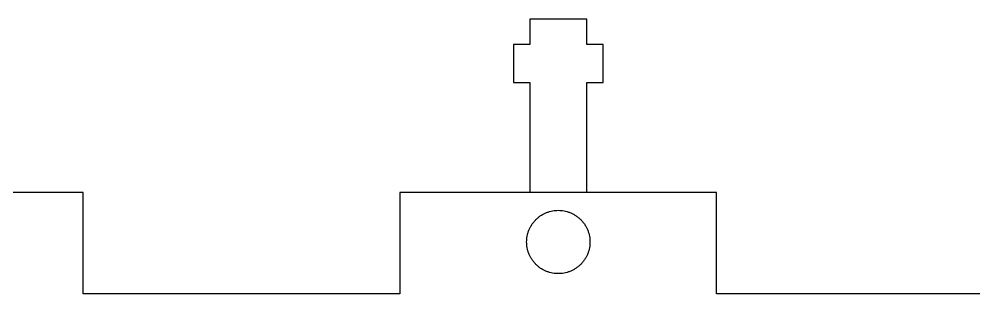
# Model space of a CAD drawing. Header units: millimetres. Extents: x 4 to 406, y 717 to 1158.
# Drawn here: x 255 to 330.4, y 937.7 to 959.4 of the extents above; entities that cross this region are included whole.
import ezdxf

# ---------------------------------------------------------------- set-up
doc = ezdxf.new("R2010")
doc.units = ezdxf.units.MM
doc.header["$MEASUREMENT"] = 0
doc.layers.add('Taglio$1', color=6, linetype='Continuous', true_color=0xff00ff)
doc.layers.add('Taglio$2', color=5, linetype='Continuous', true_color=0x0000ff)

msp = doc.modelspace()

# ---------------------------------------------------------------- linework, layer by layer
at = {"layer": 'Taglio$1'}
for p, q in [((295.361, 959.425), (295.361, 957.425)), ((299.861, 959.425), (295.361, 959.425)), ((299.861, 957.425), (299.861, 959.425)), ((294.061, 957.425), (294.061, 954.425)), ((295.361, 957.425), (294.061, 957.425)), ((301.161, 957.425), (299.861, 957.425)), ((301.161, 954.425), (301.161, 957.425)), ((294.061, 954.425), (295.361, 954.425)), ((295.361, 954.425), (295.361, 945.725)), ((299.861, 954.425), (301.161, 954.425)), ((299.861, 945.725), (299.861, 954.425))]:
    msp.add_line(p, q, dxfattribs=at)
msp.add_rational_spline([(297.611, 944.325), (295.111, 944.325), (295.111, 941.825), (295.111, 939.325), (297.611, 939.325), (300.111, 939.325), (300.111, 941.825), (300.111, 944.325), (297.611, 944.325)], [1, 0.707106781187, 1, 0.707106781187, 1, 0.707106781187, 1, 0.707106781187, 1], degree=2, knots=[-15.707963, -15.707963, -15.707963, -11.780972, -11.780972, -7.853982, -7.853982, -3.926991, -3.926991, 0, 0, 0], dxfattribs=at)
at = {"layer": 'Taglio$2'}
for p, q in [((260.111, 945.725), (235.111, 945.725)), ((260.111, 937.725), (260.111, 945.725)), ((285.111, 945.725), (285.111, 937.725)), ((310.111, 945.725), (285.111, 945.725)), ((310.111, 937.725), (310.111, 945.725)), ((285.111, 937.725), (260.111, 937.725)), ((377.045, 937.725), (310.111, 937.725))]:
    msp.add_line(p, q, dxfattribs=at)

doc.saveas('drawing.dxf')
